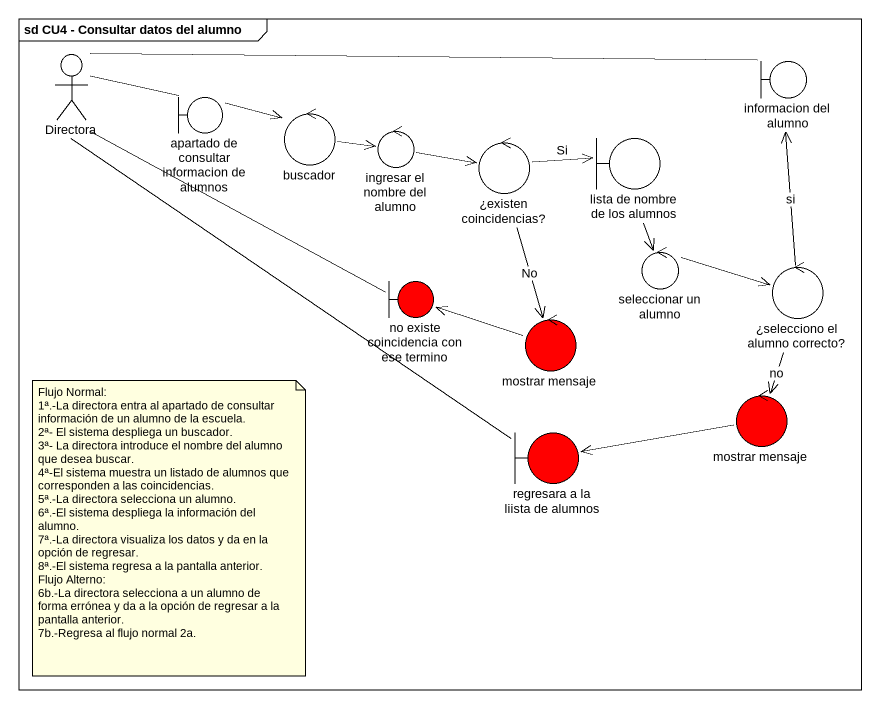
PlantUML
@startuml
mainframe sd CU4 - Consultar datos del alumno
actor Directora
boundary "apartado de consultar informacion de alumnos" as apartado_de_consultar
boundary "informacion del alumno" as informacion_del_alumno
control buscador
control "ingresar el nombre del alumno" as ingresar_el_nombre_del
control "¿existen coincidencias?" as existen_coincidencias
boundary "lista de nombre de los alumnos" as lista_de_nombre_de_los
control "seleccionar un alumno" as seleccionar_un_alumno
boundary "no existe coincidencia con ese termino" as no_existe_coincidencia_con #FF0000
control "¿selecciono el alumno correcto?" as selecciono_el_alumno
control "mostrar mensaje" as mostrar_mensaje #FF0000
control "mostrar mensaje" as mostrar_mensaje_2 #FF0000
boundary "regresara a la liista de alumnos" as regresara_a_la_liista_de #FF0000
Directora -right- apartado_de_consultar
apartado_de_consultar -right-> buscador
informacion_del_alumno -left- Directora
buscador -right-> ingresar_el_nombre_del
ingresar_el_nombre_del -right-> existen_coincidencias
existen_coincidencias -right-> lista_de_nombre_de_los : Si
existen_coincidencias --> mostrar_mensaje : No
lista_de_nombre_de_los --> seleccionar_un_alumno
seleccionar_un_alumno -right-> selecciono_el_alumno
no_existe_coincidencia_con -up- Directora
selecciono_el_alumno -up-> informacion_del_alumno : si
selecciono_el_alumno --> mostrar_mensaje_2 : no
mostrar_mensaje -left-> no_existe_coincidencia_con
mostrar_mensaje_2 -left-> regresara_a_la_liista_de
regresara_a_la_liista_de -up- Directora
note as N1
  Flujo Normal:
  1ª.-La directora entra al apartado de consultar información de un alumno de la escuela.
  2ª- El sistema despliega un buscador.
  3ª- La directora introduce el nombre del alumno que desea buscar.
  4ª-El sistema muestra un listado de alumnos que corresponden a las coincidencias.
  5ª.-La directora selecciona un alumno.
  6ª.-El sistema despliega la información del alumno.
  7ª.-La directora visualiza los datos y da en la opción de regresar.
  8ª.-El sistema regresa a la pantalla anterior.
  Flujo Alterno:
  6b.-La directora selecciona a un alumno de forma errónea y da a la opción de regresar a la pantalla anterior.
  7b.-Regresa al flujo normal 2a.
end note
@enduml
